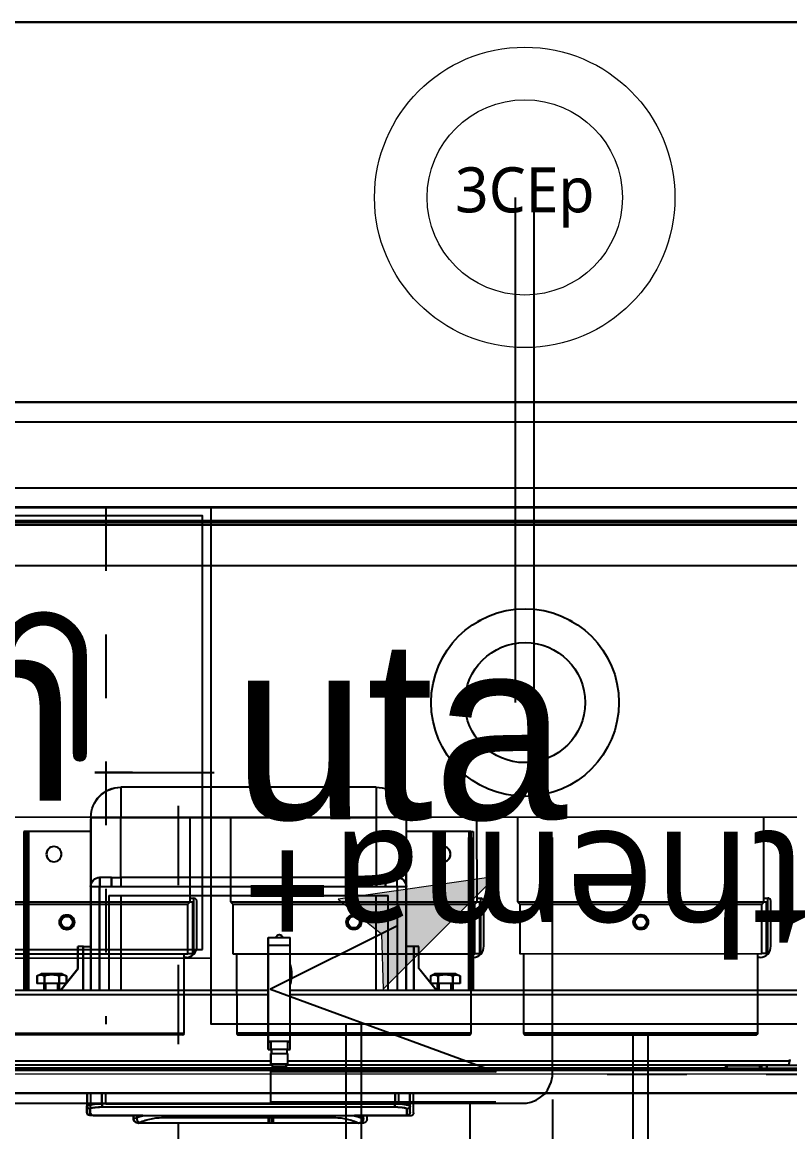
# Model space of a CAD drawing. Header units: centimetres. Extents: x 2648 to 12729, y 1890 to 6224.
# Drawn here: x 8927.5 to 8978.6, y 4560.5 to 4634.4 of the extents above; entities that cross this region are included whole.
import ezdxf

# ---------------------------------------------------------------- set-up
doc = ezdxf.new("R2010")
doc.units = ezdxf.units.CM
for name, pattern in [('prlm_vmc', [0.282222, 0.141111, -0.141111]), ('Style de ligne -1', [0.41664, 0.20828, -0.20836]), ('VW-01', [0.41656, 0.20828, -0.20828])]:
    doc.linetypes.add(name, pattern=pattern)
for name, color, linetype in [('B aménagement intérieur', 252, 'Continuous'), ('B Faux plafonds', 9, 'Continuous'), ('B Général', 252, 'Continuous'), ('C ANNOTATIONS-prestations', 252, 'Continuous'), ('D SURFACES-shab', 252, 'Continuous'), ('F REMPLISSAGE-vert clair', 252, 'Continuous'), ('F REMPLISSAGE-vert foncé', 252, 'Continuous'), ('MTI900_Alu', 252, 'Continuous'), ('prlm-GT', 242, 'Continuous')]:
    doc.layers.add(name, color=color, linetype=linetype)
doc.layers.add('prlm-CHAUFF', color=4, linetype='Continuous', lineweight=25)
doc.layers.add('prlm-ELEC-CFO', color=10, linetype='Continuous', lineweight=25)
doc.styles.add('prlm-chauff', font='trebucbi.ttf', dxfattribs={"height": 18})
doc.styles.add('prlm-elec-cfo', font='comic.ttf', dxfattribs={"height": 12})
doc.styles.get("Standard").update_dxf_attribs({"font": 'isocp.shx', "height": 15})
doc.styles.add('Trebuchet MS (bold italic)', font='trebucbi.ttf')

# ---------------------------------------------------------------- blocks, each defined once
blk = doc.blocks.new('B 80.Gaine 150_70')
at = {"layer": 'B Général', "linetype": 'Continuous'}
for p, q in [((-35.8, 37.785), (-35.8, 37.336)), ((-32.287, 37.785), (-35.8, 37.785)), ((-14.4, 37.8), (-35.55, 37.8)), ((-32.9, 37.985), (-32.9, 37.785)), ((-32.65, 38), (-32.65, 37.8)), ((-32.6, 38.285), (-32.6, 38.285)), ((-23.943, 38.285), (-32.6, 38.285)), ((-32.35, 38.3), (-32.35, 38.3)), ((-23.693, 38.3), (-32.35, 38.3)), ((-31.01, 37.782), (-19.49, 37.782)), ((-30.99, 37.919), (-23.943, 37.919)), ((-30.99, 37.782), (-30.99, 37.919)), ((-23.943, 37.919), (-23.943, 38.285)), ((-23.943, 37.782), (-23.943, 37.919)), ((-23.834, 38.285), (-23.834, 37.919)), ((-17.9, 38.285), (-23.834, 38.285)), ((-23.834, 37.919), (-19.51, 37.919)), ((-23.834, 37.919), (-23.834, 37.782)), ((-23.693, 37.934), (-23.693, 38.3)), ((-23.693, 37.797), (-23.693, 37.934)), ((-23.584, 38.3), (-23.584, 37.934)), ((-17.65, 38.3), (-23.584, 38.3)), ((-23.584, 37.934), (-23.584, 37.797)), ((-19.51, 37.782), (-19.51, 37.919)), ((-14.7, 37.785), (-18.19, 37.785)), ((-17.9, 38.285), (-17.9, 38.285)), ((-17.65, 38.3), (-17.65, 38.3)), ((-17.6, 37.985), (-17.6, 37.785)), ((-17.35, 38), (-17.35, 37.8)), ((-14.7, 37.785), (-14.7, 37.336)), ((-36, 37.585), (-36, 37.138)), ((-36, 36.305), (-36, 37.138)), ((-35.75, 37.6), (-35.75, 37.153)), ((-35.75, 36.32), (-35.75, 37.153)), ((-35, 37.213), (-15.5, 37.213)), ((-35, 37.015), (-35, 37.213)), ((-35, 37.015), (-35, 36.305)), ((-15.5, 37.015), (-35, 37.015)), ((-34.75, 37.03), (-34.75, 36.32)), ((-15.25, 37.03), (-34.75, 37.03)), ((-15.5, 37.213), (-15.5, 37.015)), ((-15.5, 36.305), (-15.5, 37.015)), ((-15.25, 36.32), (-15.25, 37.03)), ((-14.5, 37.585), (-14.5, 37.138)), ((-14.5, 37.138), (-14.5, 36.305)), ((-14.25, 37.6), (-14.25, 37.153)), ((-14.25, 37.153), (-14.25, 36.32)), ((18.5, 36.305), (-69, 36.305))]:
    blk.add_line(p, q, dxfattribs=at)
at = {"layer": 'B Général', "linetype": 'Continuous', "flags": 128}
for points in [[(-35.8, 37.785, 0.198912), (-35.941, 37.726, 0.198912), (-36, 37.585)], [(-35.55, 37.8, 0.198912), (-35.691, 37.741, 0.198912), (-35.75, 37.6)], [(-32.6, 38.285, 0.198912), (-32.812, 38.197, 0.198912), (-32.9, 37.985)], [(-32.9, 37.985, 0.015662), (-32.555, 37.873, 0.015662), (-32.204, 37.783)], [(-32.35, 38.3, 0.198912), (-32.562, 38.212, 0.198912), (-32.65, 38)], [(-32.6, 38.285, 0.052495), (-31.814, 38.017, 0.052495), (-30.99, 37.919)], [(-32.305, 37.785), (-32.301, 37.785, 0.000336), (-31.019, 37.782), (-31.01, 37.782)], [(-19.51, 37.919, 0.052763), (-18.686, 38.017, 0.052763), (-17.9, 38.285)], [(-18.296, 37.783, 0.015616), (-17.945, 37.873, 0.015616), (-17.6, 37.985)], [(-17.6, 37.985, 0.198912), (-17.688, 38.197, 0.198912), (-17.9, 38.285)], [(-17.35, 38, 0.198912), (-17.438, 38.212, 0.198912), (-17.65, 38.3)], [(-14.5, 37.585, 0.198912), (-14.559, 37.726, 0.198912), (-14.7, 37.785)], [(-14.25, 37.6, 0.198912), (-14.309, 37.741, 0.198912), (-14.45, 37.8)], [(-36, 37.138, 0.057305), (-35.507, 37.019, 0.057305), (-35, 37.015)], [(-15.5, 37.015, 0.052931), (-14.993, 37.023, 0.052931), (-14.5, 37.138)]]:
    blk.add_lwpolyline(points, format="xyb", dxfattribs=at)
blk.add_lwpolyline([(-19.49, 37.782), (-18.183, 37.785), (-18.182, 37.785)], dxfattribs=at)
for points in [[(-70, 36.305), (19.5, 36.305), (19.5, -2.715), (-70, -2.715)], [(-70, -2.7), (-70, 36.3), (19.5, 36.3), (19.5, -2.7)]]:
    blk.add_lwpolyline(points, close=True, dxfattribs=at)
at = {"layer": 'B Général', "linetype": 'Continuous'}
for points, knots in [([(-35.8, 37.336), (-35.802, 37.336), (-35.829, 37.335), (-35.876, 37.322), (-35.911, 37.303), (-35.936, 37.284), (-35.958, 37.26), (-35.976, 37.234), (-35.989, 37.206), (-36, 37.167), (-36, 37.141), (-36, 37.14), (-36, 37.138)], [0, 0, 0, 1, 2, 3, 4, 5, 6, 7, 8, 9, 9, 10, 10, 10]), ([(-35.8, 37.336), (-35.783, 37.302), (-35.674, 37.269), (-35.305, 37.21), (-35.003, 37.213), (-35.002, 37.213), (-35, 37.213)], [0, 0, 0, 1, 2, 3, 3, 4, 4, 4]), ([(-15.5, 37.213), (-15.212, 37.211), (-14.837, 37.263), (-14.728, 37.302), (-14.701, 37.325), (-14.7, 37.335), (-14.7, 37.336), (-14.7, 37.336)], [0, 0, 0, 1, 2, 3, 4, 4, 5, 5, 5]), ([(-14.5, 37.138), (-14.5, 37.14), (-14.5, 37.167), (-14.514, 37.213), (-14.533, 37.247), (-14.553, 37.273), (-14.576, 37.294), (-14.603, 37.312), (-14.631, 37.324), (-14.671, 37.335), (-14.697, 37.336), (-14.698, 37.336), (-14.7, 37.336)], [0, 0, 0, 1, 2, 3, 4, 5, 6, 7, 8, 9, 9, 10, 10, 10])]:
    blk.add_open_spline(points, degree=2, knots=knots, dxfattribs=at)
at = {"layer": 'C ANNOTATIONS-prestations'}
for p, q in [((-69, 34.755), (18.5, 34.755)), ((18.5, 34.655), (-69, 34.655)), ((-61.294, 34.135), (-23.75, 34.135)), ((-23.65, 34.435), (-61.234, 34.435)), ((-23.583, 34.635), (-57, 34.635)), ((-22.65, 34.36), (-23.75, 34.36)), ((-23.75, 34.36), (-23.75, 33.66)), ((-22.75, 34.51), (-23.65, 34.51)), ((-23.65, 34.51), (-23.65, 34.36)), ((6.5, 34.635), (-22.817, 34.635)), ((-22.75, 34.36), (-22.75, 34.51)), ((10.724, 34.435), (-22.75, 34.435)), ((-22.65, 33.66), (-22.65, 34.36)), ((-22.65, 34.135), (10.784, 34.135)), ((6.5, 34.455), (6.5, 34.655)), ((6.6, 34.455), (6.5, 34.455)), ((6.6, 34.655), (6.6, 34.455)), ((6.6, 34.455), (8.783, 34.455)), ((8.783, 34.455), (8.783, 34.655)), ((8.918, 34.455), (8.783, 34.455)), ((8.918, 34.655), (8.918, 34.455)), ((9.25, 34.455), (8.918, 34.455)), ((9.25, 34.455), (9.25, 34.655)), ((13.35, 34.455), (9.25, 34.455)), ((10.72, 34.455), (10.8, 34.055)), ((-23.925, 33.385), (-23.925, 32.885)), ((-23.925, 33.385), (-23.7, 33.385)), ((-23.75, 33.66), (-22.65, 33.66)), ((-23.75, 33.36), (-22.65, 33.36)), ((-23.75, 33.36), (-23.75, 32.86)), ((-23.7, 33.66), (-23.7, 33.36)), ((-22.7, 33.36), (-22.7, 33.66)), ((-22.7, 33.385), (-22.475, 33.385)), ((-22.65, 32.86), (-22.65, 33.36)), ((-22.475, 33.385), (-22.475, 32.885)), ((-23.925, 32.885), (-23.75, 32.885)), ((-23.925, 32.885), (-23.925, 32.86)), ((-22.475, 32.86), (-23.925, 32.86)), ((-23.925, 32.86), (-23.925, 26.46)), ((-22.65, 32.885), (-22.475, 32.885)), ((-22.475, 32.885), (-22.475, 32.86)), ((-22.475, 32.86), (-22.475, 26.46)), ((-65.524, 29.735), (-23.925, 29.735)), ((-22.475, 29.735), (15.024, 29.735)), ((-65.537, 29.435), (-23.925, 29.435)), ((-40.2, 18.885), (-40.2, 29.435)), ((-40.05, 18.885), (-40.05, 29.435)), ((-39.9, 18.885), (-39.9, 29.435)), ((-39.086, 28.985), (-39.331, 28.985)), ((-39.331, 28.489), (-39.331, 28.985)), ((-37.5, 29.005), (-39.2, 29.005)), ((-39.2, 29.005), (-39.2, 28.985)), ((-38.841, 28.985), (-39.086, 28.985)), ((-38.85, 29.435), (-38.85, 29.005)), ((-38.35, 28.985), (-38.841, 28.985)), ((-38.841, 28.489), (-38.841, 28.985)), ((-38.758, 29.435), (-38.758, 29.005)), ((-37.859, 28.985), (-38.35, 28.985)), ((-37.942, 29.435), (-37.942, 29.005)), ((-37.614, 28.985), (-37.859, 28.985)), ((-37.859, 28.489), (-37.859, 28.985)), ((-37.85, 29.005), (-37.85, 29.435)), ((-37.754, 29.435), (-36.592, 27.99)), ((-37.392, 28.985), (-37.614, 28.985)), ((-37.5, 28.985), (-37.5, 29.005)), ((-37.369, 28.489), (-37.369, 28.956)), ((-36.25, 29.435), (-36.25, 26.535)), ((-35.75, 22.535), (-35.75, 29.435)), ((-35.15, 29.435), (-35.15, 22.535)), ((-34.55, 23.135), (-34.55, 29.435)), ((-33.75, 23.135), (-33.75, 29.435)), ((-22.475, 29.435), (15.037, 29.435)), ((-16.75, 29.435), (-16.75, 23.135)), ((-15.95, 29.435), (-15.95, 23.135)), ((-15.35, 22.535), (-15.35, 29.435)), ((-14.75, 29.435), (-14.75, 22.535)), ((-14.25, 26.535), (-14.25, 29.435)), ((-12.746, 29.435), (-13.908, 27.99)), ((-13.131, 28.489), (-13.131, 28.956)), ((-12.886, 28.985), (-13.108, 28.985)), ((-11.3, 29.005), (-13, 29.005)), ((-13, 29.005), (-13, 28.985)), ((-12.641, 28.985), (-12.886, 28.985)), ((-12.65, 29.435), (-12.65, 29.005)), ((-12.15, 28.985), (-12.641, 28.985)), ((-12.641, 28.489), (-12.641, 28.985)), ((-12.558, 29.435), (-12.558, 29.005)), ((-11.659, 28.985), (-12.15, 28.985)), ((-11.742, 29.435), (-11.742, 29.005)), ((-11.414, 28.985), (-11.659, 28.985)), ((-11.659, 28.489), (-11.659, 28.985)), ((-11.65, 29.005), (-11.65, 29.435)), ((-11.169, 28.985), (-11.414, 28.985)), ((-11.3, 28.985), (-11.3, 29.005)), ((-11.169, 28.489), (-11.169, 28.985)), ((-10.6, 18.885), (-10.6, 29.435)), ((-10.45, 18.885), (-10.45, 29.435)), ((-10.3, 18.885), (-10.3, 29.435)), ((-39.331, 28.489), (-39.05, 28.345)), ((-37.65, 28.345), (-39.05, 28.345)), ((-37.65, 28.345), (-37.369, 28.489)), ((-13.131, 28.489), (-12.85, 28.345)), ((-11.45, 28.345), (-12.85, 28.345)), ((-11.45, 28.345), (-11.169, 28.489)), ((-36.592, 27.99), (-36.592, 26.535)), ((-13.908, 27.99), (-13.908, 26.535)), ((-36.25, 26.535), (-36.592, 26.535)), ((-36.25, 26.535), (-35.75, 26.535)), ((-22.475, 26.46), (-23.925, 26.46)), ((-23.925, 26.46), (-23.925, 26.435)), ((-23.925, 26.435), (-23.925, 25.935)), ((-23.925, 26.435), (-22.475, 26.435)), ((-23.925, 25.935), (-22.475, 25.935)), ((-22.475, 26.46), (-22.475, 26.435)), ((-22.475, 26.435), (-22.475, 25.935)), ((-14.25, 26.535), (-14.75, 26.535)), ((-13.908, 26.535), (-14.25, 26.535)), ((-34.55, 23.135), (-15.95, 23.135)), ((-35.75, 17.935), (-35.75, 22.535)), ((-35.75, 22.535), (-35.15, 22.535)), ((-35.15, 22.535), (-34.374, 22.535)), ((-35.15, 21.935), (-35.15, 22.535)), ((-34.374, 21.935), (-34.374, 22.535)), ((-33.75, 22.527), (-16.75, 22.527)), ((-33.75, 21.935), (-33.75, 22.527)), ((-16.75, 21.935), (-16.75, 22.527)), ((-16.126, 22.535), (-15.35, 22.535)), ((-16.126, 22.535), (-16.126, 21.935)), ((-15.35, 22.535), (-15.35, 21.935)), ((-15.35, 22.535), (-14.75, 22.535)), ((-14.75, 22.535), (-14.75, 17.935)), ((-34.374, 21.935), (-35.15, 21.935)), ((-34.374, 21.935), (-33.75, 21.935)), ((-16.75, 21.935), (-33.75, 21.935)), ((-33.75, 21.935), (-33.75, 17.935)), ((-16.75, 17.935), (-16.75, 21.935)), ((-16.75, 21.935), (-16.126, 21.935)), ((-15.35, 21.935), (-16.126, 21.935)), ((-40.05, 18.885), (-40.2, 18.885)), ((-39.9, 18.885), (-40.05, 18.885)), ((-35.75, 18.885), (-39.9, 18.885)), ((-10.6, 18.885), (-14.75, 18.885)), ((-10.45, 18.885), (-10.6, 18.885)), ((-10.45, 18.885), (-10.3, 18.885)), ((-35.75, 17.935), (-33.75, 17.935)), ((-33.75, 17.935), (-16.75, 17.935)), ((-33.75, 15.935), (-33.75, 17.935)), ((-14.75, 17.935), (-16.75, 17.935)), ((-16.75, 15.935), (-16.75, 17.935)), ((-16.75, 15.935), (-33.75, 15.935)), ((15.8, -1.665), (-66.3, -1.665)), ((15.75, -1.515), (-66.25, -1.515)), ((14.35, -1.815), (-64.85, -1.815)), ((17, -2.715), (-67.5, -2.715)), ((75, -35), (-75, -35))]:
    blk.add_line(p, q, dxfattribs=at)
at = {"layer": 'C ANNOTATIONS-prestations', "flags": 128}
for points in [[(-23.538, 34.655, 0.16547), (-23.619, 34.601, 0.16547), (-23.65, 34.51)], [(-22.75, 34.51, 0.16547), (-22.781, 34.601, 0.16547), (-22.862, 34.655)], [(-22.475, 27.735, 0.057544), (-22.4, 28.385, 0.057544), (-22.475, 29.035)], [(-39.331, 28.489, 0.132797), (-39.086, 28.422, 0.132797), (-38.841, 28.489)], [(-37.859, 28.489, 0.132797), (-37.614, 28.422, 0.132797), (-37.369, 28.489)], [(-13.131, 28.489, 0.132797), (-12.886, 28.422, 0.132797), (-12.641, 28.489)], [(-11.659, 28.489, 0.132797), (-11.414, 28.422, 0.132797), (-11.169, 28.489)], [(-23.4, 25.935, 0.414214), (-23.2, 25.735, 0.414214), (-23, 25.935)], [(-35.75, 22.535, 0.198912), (-35.574, 22.111, 0.198912), (-35.15, 21.935)], [(-15.35, 21.935, 0.198912), (-14.926, 22.111, 0.198912), (-14.75, 22.535)], [(-35.75, 17.935, 0.198912), (-35.164, 16.521, 0.198912), (-33.75, 15.935)], [(-16.75, 15.935, 0.198912), (-15.336, 16.521, 0.198912), (-14.75, 17.935)]]:
    blk.add_lwpolyline(points, format="xyb", dxfattribs=at)
blk.add_lwpolyline([(-34.374, 22.535), (-33.756, 22.527), (-33.75, 22.527)], dxfattribs=at)
at = {"layer": 'C ANNOTATIONS-prestations'}
for centre in [(-38.2, 20.385), (-12.3, 20.385)]:
    blk.add_circle(centre, 0.5, dxfattribs=at)
for points in [[(-37.859, 28.489), (-38.352, 28.36), (-38.835, 28.487), (-38.838, 28.488), (-38.841, 28.489)], [(-11.659, 28.489), (-12.152, 28.36), (-12.635, 28.487), (-12.638, 28.488), (-12.641, 28.489)], [(-16.75, 22.527), (-16.438, 22.531), (-16.132, 22.535), (-16.129, 22.535), (-16.126, 22.535)]]:
    blk.add_open_spline(points, degree=2, knots=[0, 0, 0, 1, 1, 2, 2, 2], dxfattribs=at)
blk = doc.blocks.new('xi.UTA')
at = {"layer": 'prlm-ELEC-CFO', "lineweight": 5}
blk.add_hatch(color=0, dxfattribs=at).paths.add_polyline_path([(-3, 6), (-0.103, 3.699), (0, 0), (7.5, 7.5)])
at = {"layer": 'prlm-ELEC-CFO', "color": 0, "lineweight": 5, "flags": 128}
blk.add_lwpolyline([(-3, 6), (-0.103, 3.699), (0, 0), (7.5, 7.5)], close=True, dxfattribs=at)
at = {"layer": 'prlm-ELEC-CFO', "color": 0}
blk.add_lwpolyline([(0.955, 4.227), (-7.5, 0), (7.5, -5.5), (-7.5, -5.5), (-7.5, -7.5), (7.5, -7.5)], dxfattribs=at)
blk = doc.blocks.new('xi.uta-yzen-d')
at = {"layer": 'prlm-CHAUFF', "ltscale": 50}
for p, q in [((-36.4, 35.02), (-20.8, 35.02)), ((-36.4, 35.02), (-36.4, 29.72)), ((-20.9, 35.12), (-36.3, 35.12)), ((-20.8, 29.72), (-20.8, 35.02)), ((-17.3, 35.02), (-1.7, 35.02)), ((-17.3, 35.02), (-17.3, 29.72)), ((-1.8, 35.12), (-17.2, 35.12)), ((-1.7, 29.72), (-1.7, 35.02)), ((1.8, 35.02), (17.4, 35.02)), ((1.8, 35.02), (1.8, 29.72)), ((1.9, 35.12), (17.3, 35.12)), ((17.4, 29.72), (17.4, 35.02)), ((20.9, 35.02), (36.5, 35.02)), ((20.9, 35.02), (20.9, 29.72)), ((21, 35.12), (36.4, 35.12)), ((36.5, 29.72), (36.5, 35.02)), ((-37.056, 29.72), (-36.65, 29.72)), ((-37.056, 29.72), (-37.056, 26.02)), ((-37, 29.72), (-37, 26.27)), ((-36.98, 29.72), (-36.98, 26.27)), ((-20.55, 29.72), (-36.65, 29.72)), ((-36.65, 29.72), (-36.65, 26.42)), ((-36.55, 29.97), (-36.4, 29.97)), ((-20.55, 26.42), (-20.55, 29.72)), ((-17.956, 29.72), (-17.55, 29.72)), ((-17.956, 29.72), (-17.956, 26.02)), ((-17.9, 29.72), (-17.9, 26.27)), ((-17.88, 29.72), (-17.88, 26.27)), ((-1.45, 29.72), (-17.55, 29.72)), ((-17.55, 29.72), (-17.55, 26.42)), ((-17.45, 29.97), (-17.3, 29.97)), ((-1.45, 26.42), (-1.45, 29.72)), ((1.144, 29.72), (1.55, 29.72)), ((1.144, 29.72), (1.144, 26.02)), ((1.2, 29.72), (1.2, 26.27)), ((1.22, 29.72), (1.22, 26.27)), ((17.65, 29.72), (1.55, 29.72)), ((1.55, 29.72), (1.55, 26.42)), ((1.65, 29.97), (1.8, 29.97)), ((17.65, 26.42), (17.65, 29.72)), ((20.244, 29.72), (20.65, 29.72)), ((20.244, 29.72), (20.244, 26.02)), ((20.3, 29.72), (20.3, 26.27)), ((20.32, 29.72), (20.32, 26.27)), ((36.75, 29.72), (20.65, 29.72)), ((20.65, 29.72), (20.65, 26.42)), ((20.75, 29.97), (20.9, 29.97)), ((36.75, 26.42), (36.75, 29.72)), ((-37.25, 29.216), (-37.25, 26.22)), ((-18.15, 29.216), (-18.15, 26.22)), ((0.95, 29.216), (0.95, 26.22)), ((20.05, 29.216), (20.05, 26.22)), ((-37, 28.42), (-36.98, 28.42)), ((-36.98, 28.07), (-37, 28.07)), ((-17.9, 28.42), (-17.88, 28.42)), ((-17.88, 28.07), (-17.9, 28.07)), ((1.2, 28.42), (1.22, 28.42)), ((1.22, 28.07), (1.2, 28.07)), ((20.3, 28.42), (20.32, 28.42)), ((20.32, 28.07), (20.3, 28.07)), ((-37, 27.693), (-36.98, 27.693)), ((-36.98, 27.343), (-37, 27.343)), ((-17.9, 27.693), (-17.88, 27.693)), ((-17.88, 27.343), (-17.9, 27.343)), ((1.2, 27.693), (1.22, 27.693)), ((1.22, 27.343), (1.2, 27.343)), ((20.3, 27.693), (20.32, 27.693)), ((20.32, 27.343), (20.3, 27.343)), ((-37, 27.293), (-36.98, 27.293)), ((-36.98, 27.193), (-37, 27.193)), ((-17.9, 27.293), (-17.88, 27.293)), ((-17.88, 27.193), (-17.9, 27.193)), ((1.2, 27.293), (1.22, 27.293)), ((1.22, 27.193), (1.2, 27.193)), ((20.3, 27.293), (20.32, 27.293)), ((20.32, 27.193), (20.3, 27.193)), ((-36.8, 26.02), (-37.05, 26.02)), ((-36.98, 26.27), (-37, 26.27)), ((-36.8, 26.27), (-36.98, 26.27)), ((-36.65, 26.42), (-36.8, 26.27)), ((-20.4, 26.27), (-36.8, 26.27)), ((-36.8, 26.27), (-36.8, 20.62)), ((-20.55, 26.42), (-36.65, 26.42)), ((-20.4, 26.27), (-20.55, 26.42)), ((-20.4, 20.62), (-20.4, 26.27)), ((-17.7, 26.02), (-17.95, 26.02)), ((-17.88, 26.27), (-17.9, 26.27)), ((-17.7, 26.27), (-17.88, 26.27)), ((-17.55, 26.42), (-17.7, 26.27)), ((-1.3, 26.27), (-17.7, 26.27)), ((-17.7, 26.27), (-17.7, 20.62)), ((-1.45, 26.42), (-17.55, 26.42)), ((-1.3, 26.27), (-1.45, 26.42)), ((-1.3, 20.62), (-1.3, 26.27)), ((1.4, 26.02), (1.15, 26.02)), ((1.22, 26.27), (1.2, 26.27)), ((1.4, 26.27), (1.22, 26.27)), ((1.55, 26.42), (1.4, 26.27)), ((17.8, 26.27), (1.4, 26.27)), ((1.4, 26.27), (1.4, 20.62)), ((17.65, 26.42), (1.55, 26.42)), ((17.8, 26.27), (17.65, 26.42)), ((17.8, 20.62), (17.8, 26.27)), ((20.5, 26.02), (20.25, 26.02)), ((20.32, 26.27), (20.3, 26.27)), ((20.5, 26.27), (20.32, 26.27)), ((20.65, 26.42), (20.5, 26.27)), ((36.9, 26.27), (20.5, 26.27)), ((20.5, 26.27), (20.5, 20.62)), ((36.75, 26.42), (20.65, 26.42)), ((36.9, 26.27), (36.75, 26.42)), ((36.9, 20.62), (36.9, 26.27))]:
    blk.add_line(p, q, dxfattribs=at)
for points in [[(0, 30), (0, 0), (39, 0), (39, 30)], [(0.571, 29.429), (0.571, 0.571), (38.429, 0.571), (38.429, 29.429)], [(-40.5, 20.62), (-40.5, 3.9), (40.5, 3.9), (40.5, 20.62)]]:
    blk.add_lwpolyline(points, close=True, dxfattribs=at)
for centre, radius in [((-28.6, 27.62), 0.5), ((-28.6, 27.62), 0.48), ((-9.5, 27.62), 0.5), ((-9.5, 27.62), 0.48), ((9.6, 27.62), 0.5), ((9.6, 27.62), 0.48), ((28.7, 27.62), 0.5), ((28.7, 27.62), 0.48), ((-28.6, 27.62), 0.38), ((-9.5, 27.62), 0.38), ((9.6, 27.62), 0.38), ((28.7, 27.62), 0.38)]:
    blk.add_circle(centre, radius, dxfattribs=at)
for centre, radius, start, end in [((-36.3, 35.02), 0.1, 90, 180), ((-20.9, 35.02), 0.1, 0, 90), ((-17.2, 35.02), 0.1, 90, 180), ((-1.8, 35.02), 0.1, 0, 90), ((1.9, 35.02), 0.1, 90, 180), ((17.3, 35.02), 0.1, 0, 90), ((21, 35.02), 0.1, 90, 180), ((36.4, 35.02), 0.1, 0, 90), ((-36.475, 29.24), 0.776, 138.52479, 181.76751), ((-36.55, 29.27), 0.7, 90, 136.27309), ((-17.375, 29.24), 0.776, 138.52479, 181.76751), ((-17.45, 29.27), 0.7, 90, 136.27309), ((1.725, 29.24), 0.776, 138.52479, 181.76751), ((1.65, 29.27), 0.7, 90, 136.27309), ((20.825, 29.24), 0.776, 138.52479, 181.76751), ((20.75, 29.27), 0.7, 90, 136.27309), ((-37.05, 26.22), 0.2, 180, 268.32391), ((-37.05, 26.22), 0.2, 268.32391, 270), ((-17.95, 26.22), 0.2, 180, 268.32391), ((-17.95, 26.22), 0.2, 268.32391, 270), ((1.15, 26.22), 0.2, 180, 268.32391), ((1.15, 26.22), 0.2, 268.32391, 270), ((20.25, 26.22), 0.2, 180, 268.32391), ((20.25, 26.22), 0.2, 268.32391, 270)]:
    blk.add_arc(centre, radius, start, end, dxfattribs=at)
for centre, major_axis, ratio, start_param, end_param in [((-36.55, 28.959), (-0.45, 0), 0.974723, 5.983927, 6.283185), ((-17.45, 28.959), (-0.45, 0), 0.974723, 5.983927, 6.283185), ((1.65, 28.959), (-0.45, 0), 0.974723, 5.983927, 6.283185), ((20.75, 28.959), (-0.45, 0), 0.974723, 5.983927, 6.283185), ((-36.55, 28.603), (-0.45, 0), 0.974723, 5.983927, 6.283185), ((-35.75, 28.603), (-1.25, 0), 0.146694, 0, 0.179125), ((-17.45, 28.603), (-0.45, 0), 0.974723, 5.983927, 6.283185), ((-16.65, 28.603), (-1.25, 0), 0.146694, 0, 0.179125), ((1.65, 28.603), (-0.45, 0), 0.974723, 5.983927, 6.283185), ((2.45, 28.603), (-1.25, 0), 0.146694, 0, 0.179125), ((20.75, 28.603), (-0.45, 0), 0.974723, 5.983927, 6.283185), ((21.55, 28.603), (-1.25, 0), 0.146694, 0, 0.179125)]:
    blk.add_ellipse(centre, major_axis=major_axis, ratio=ratio, start_param=start_param, end_param=end_param, dxfattribs=at)
for points in [[(-36.982, 29.391), (-36.986, 29.379), (-36.989, 29.366), (-36.997, 29.324), (-37, 29.294), (-37, 29.265)], [(-17.882, 29.391), (-17.886, 29.379), (-17.889, 29.366), (-17.897, 29.324), (-17.9, 29.294), (-17.9, 29.265)], [(1.218, 29.391), (1.214, 29.379), (1.211, 29.366), (1.203, 29.324), (1.2, 29.294), (1.2, 29.265)], [(20.318, 29.391), (20.314, 29.379), (20.311, 29.366), (20.303, 29.324), (20.3, 29.294), (20.3, 29.265)]]:
    blk.add_open_spline(points, degree=3, knots=[0.8185803, 0.8185803, 0.8185803, 0.8185803, 0.875, 0.875, 1, 1, 1, 1], dxfattribs=at)
at = {"layer": 'prlm-CHAUFF', "ltscale": 50, "insert": (7.303, 16.894), "char_height": 10, "width": 139.79252, "attachment_point": 1}
blk.add_mtext('UTA', dxfattribs=at)
blk = doc.blocks.new('B 70.MTI900_Alu_390')
at = {"layer": 'MTI900_Alu', "color": 1, "linetype": 'Continuous'}
for p, q in [((-4.225, 0), (4.225, 0)), ((-4.105, -0.105), (4.105, -0.105)), ((-4.1, -0.12), (4.1, -0.12)), ((-3.96, -0.09), (3.96, -0.09)), ((-0.85, -1.865), (0.85, -1.865)), ((-0.85, -1.865), (-0.85, -2.065)), ((0.85, -1.865), (0.85, -2.065)), ((-1.05, -2.525), (-1.05, -2.065)), ((-1.05, -2.065), (-0.85, -2.065)), ((0.85, -2.065), (-0.85, -2.065)), ((-0.85, -2.065), (-0.85, -2.465)), ((0.85, -2.465), (0.85, -2.065)), ((1.05, -2.065), (0.85, -2.065)), ((1.05, -2.065), (1.05, -2.525)), ((-1.495, -2.16), (-1.495, -3.215)), ((-1.48, -2.16), (-1.495, -2.16)), ((-1.48, -2.16), (-1.48, -3.215)), ((-1.48, -2.16), (-1.465, -2.16)), ((-1.465, -2.16), (-1.05, -2.16)), ((-1.465, -2.16), (-1.465, -3.215)), ((1.05, -2.16), (1.465, -2.16)), ((1.465, -2.16), (1.48, -2.16)), ((1.465, -2.16), (1.465, -3.215)), ((1.48, -2.16), (1.48, -3.215)), ((1.48, -2.16), (1.495, -2.16)), ((1.495, -2.16), (1.495, -3.215)), ((-0.99, -2.465), (-0.9124, -2.465)), ((-0.99, -2.525), (-0.99, -2.465)), ((-0.85, -2.465), (-0.9124, -2.465)), ((-0.9124, -2.525), (-0.9124, -2.465)), ((-0.85, -2.465), (0.85, -2.465)), ((-0.85, -2.465), (-0.85, -2.5242)), ((0.9124, -2.465), (0.85, -2.465)), ((0.85, -2.465), (0.85, -2.5242)), ((0.9124, -2.465), (0.99, -2.465)), ((0.9124, -2.465), (0.9124, -2.525)), ((0.99, -2.465), (0.99, -2.525)), ((-1.05, -3.215), (-1.05, -2.525)), ((-0.99, -2.525), (-1.05, -2.525)), ((-0.99, -2.525), (-0.99, -3.215)), ((-0.9124, -2.525), (-0.99, -2.525)), ((0.93, -2.585), (-0.93, -2.585)), ((-0.93, -3.215), (-0.93, -2.585)), ((0.85, -2.5242), (-0.85, -2.5242)), ((-0.85, -3.215), (-0.85, -2.585)), ((0.85, -2.585), (0.85, -3.215)), ((0.99, -2.525), (0.9124, -2.525)), ((0.93, -2.585), (0.93, -3.215)), ((0.99, -3.215), (0.99, -2.525)), ((1.05, -2.525), (0.99, -2.525)), ((1.05, -2.525), (1.05, -3.215)), ((-0.2775, -2.915), (-0.2775, -2.865)), ((-0.1325, -2.865), (-0.2775, -2.865)), ((-0.1325, -2.915), (-0.1325, -2.865)), ((-1.1342, -2.925), (-1.1, -2.925)), ((-1.1342, -3.0705), (-1.1342, -2.925)), ((-1.1, -2.925), (-1.1, -3.215)), ((-1.1, -2.925), (-1.05, -2.925)), ((-0.1325, -2.915), (-0.2775, -2.915)), ((-0.2775, -2.9175), (-0.2775, -2.915)), ((-0.2775, -2.9175), (-0.1325, -2.9175)), ((-0.2775, -3.5575), (-0.2775, -2.9175)), ((-0.1325, -2.9175), (-0.1325, -2.915)), ((-0.1325, -3.5575), (-0.1325, -2.9175)), ((1.1, -2.925), (1.05, -2.925)), ((1.1, -3.215), (1.1, -2.925)), ((1.1, -2.925), (1.1342, -2.925)), ((1.1342, -3.0705), (1.1342, -2.925)), ((-1.2504, -3.215), (-1.1342, -3.0705)), ((1.2504, -3.215), (1.1342, -3.0705)), ((-1.38, -3.106), (-1.4081, -3.1204)), ((-1.4081, -3.1204), (-1.4081, -3.17)), ((-1.4081, -3.17), (-1.3836, -3.17)), ((-1.395, -3.17), (-1.395, -3.172)), ((-1.395, -3.172), (-1.225, -3.172)), ((-1.3836, -3.17), (-1.3591, -3.17)), ((-1.38, -3.106), (-1.24, -3.106)), ((-1.36, -3.172), (-1.36, -3.215)), ((-1.3591, -3.1204), (-1.3591, -3.17)), ((-1.3591, -3.17), (-1.31, -3.17)), ((-1.3508, -3.215), (-1.3508, -3.172)), ((-1.31, -3.17), (-1.2609, -3.17)), ((-1.2692, -3.215), (-1.2692, -3.172)), ((-1.2609, -3.1204), (-1.2609, -3.17)), ((-1.2609, -3.17), (-1.2364, -3.17)), ((-1.26, -3.215), (-1.26, -3.172)), ((-1.2119, -3.1204), (-1.24, -3.106)), ((-1.2364, -3.17), (-1.2142, -3.17)), ((-1.225, -3.172), (-1.225, -3.17)), ((-1.2119, -3.1204), (-1.2119, -3.1671)), ((1.24, -3.106), (1.2119, -3.1204)), ((1.2119, -3.1204), (1.2119, -3.1671)), ((1.2142, -3.17), (1.2364, -3.17)), ((1.225, -3.17), (1.225, -3.172)), ((1.225, -3.172), (1.395, -3.172)), ((1.2364, -3.17), (1.2609, -3.17)), ((1.24, -3.106), (1.38, -3.106)), ((1.26, -3.172), (1.26, -3.215)), ((1.2609, -3.1204), (1.2609, -3.17)), ((1.2609, -3.17), (1.31, -3.17)), ((1.2692, -3.215), (1.2692, -3.172)), ((1.31, -3.17), (1.3591, -3.17)), ((1.3508, -3.215), (1.3508, -3.172)), ((1.3591, -3.1204), (1.3591, -3.17)), ((1.3591, -3.17), (1.3836, -3.17)), ((1.36, -3.215), (1.36, -3.172)), ((1.4081, -3.1204), (1.38, -3.106)), ((1.3836, -3.17), (1.4081, -3.17)), ((1.395, -3.172), (1.395, -3.17)), ((1.4081, -3.1204), (1.4081, -3.17)), ((-0.2775, -3.215), (-4.0287, -3.215)), ((-0.2775, -3.245), (-4.0274, -3.245)), ((4.0287, -3.215), (-0.1325, -3.215)), ((4.0274, -3.245), (-0.1325, -3.245)), ((-0.2775, -3.5575), (-0.1325, -3.5575)), ((-0.2775, -3.56), (-0.2775, -3.5575)), ((-0.2775, -3.61), (-0.2775, -3.56)), ((-0.26, -3.56), (-0.2775, -3.56)), ((-0.255, -3.61), (-0.2775, -3.61)), ((-0.26, -3.5575), (-0.26, -3.6075)), ((-0.15, -3.6075), (-0.26, -3.6075)), ((-0.255, -3.6075), (-0.255, -3.6375)), ((-0.155, -3.6375), (-0.155, -3.6075)), ((-0.1325, -3.61), (-0.155, -3.61)), ((-0.15, -3.6075), (-0.15, -3.5575)), ((-0.1325, -3.56), (-0.15, -3.56)), ((-0.1325, -3.56), (-0.1325, -3.5575)), ((-0.1325, -3.61), (-0.1325, -3.56)), ((-3.597, -3.717), (-3.605, -3.677)), ((-0.26, -3.685), (-3.6034, -3.685)), ((-0.15, -3.6375), (-0.26, -3.6375)), ((-0.26, -3.6375), (-0.26, -3.7075)), ((-0.15, -3.7075), (-0.15, -3.6375)), ((3.6044, -3.685), (-0.15, -3.685)), ((-4.375, -3.737), (4.375, -3.737)), ((4.375, -3.747), (-4.375, -3.747)), ((-3.86, -3.717), (-3.45, -3.717)), ((-3.5974, -3.715), (-0.25, -3.715)), ((-3.45, -3.717), (-3.45, -3.737)), ((-3.45, -3.717), (-3.4168, -3.717)), ((-3.4168, -3.737), (-3.4168, -3.717)), ((-3.4168, -3.717), (-3.4033, -3.717)), ((-3.185, -3.717), (-3.4033, -3.717)), ((-3.4033, -3.717), (-3.4033, -3.737)), ((-3.185, -3.717), (-3.175, -3.717)), ((-3.185, -3.737), (-3.185, -3.717)), ((-3.175, -3.717), (-3.175, -3.737)), ((-3.175, -3.735), (-0.2433, -3.735)), ((-0.26, -3.7075), (-0.15, -3.7075)), ((-0.25, -3.7075), (-0.25, -3.7225)), ((-0.25, -3.7225), (-0.16, -3.7225)), ((-0.1667, -3.735), (3.175, -3.735)), ((-0.16, -3.7225), (-0.16, -3.7075)), ((-0.16, -3.715), (3.5984, -3.715)), ((-4.375, -3.902), (4.375, -3.902)), ((-1.075, -3.9853), (-1.075, -3.902)), ((-0.975, -3.902), (-0.975, -3.973)), ((0.975, -3.973), (0.975, -3.902)), ((1.075, -3.902), (1.075, -3.9853)), ((-1.075, -4.03), (-1.075, -3.9853)), ((-0.975, -3.973), (0.975, -3.973)), ((-0.975, -3.9928), (-0.975, -3.973)), ((0.975, -3.973), (0.975, -3.9928)), ((1.075, -4.03), (1.075, -3.9853)), ((-1.055, -4.05), (-1.055, -4.0051)), ((-1.055, -4.05), (-0.706, -4.05)), ((0.975, -3.9928), (-0.975, -3.9928)), ((-0.765, -4.07), (-0.765, -4.05)), ((0.576, -4.0497), (-0.576, -4.0497)), ((-0.574, -4.0497), (-0.574, -4.0634)), ((-0.1416, -4.0634), (-0.1416, -4.0497)), ((-0.1307, -4.0497), (-0.1307, -4.0634)), ((0.574, -4.0497), (0.574, -4.0634)), ((0.7037, -4.05), (1.055, -4.05)), ((0.765, -4.07), (0.765, -4.05)), ((1.055, -4.05), (1.055, -4.0051)), ((-0.735, -4.1), (-0.735, -4.1)), ((-0.735, -4.1), (-0.1416, -4.1)), ((-0.1416, -4.0634), (-0.574, -4.0634)), ((-0.1416, -4.1), (-0.1416, -4.0634)), ((0.574, -4.0634), (-0.1307, -4.0634)), ((-0.1307, -4.0634), (-0.1307, -4.1)), ((-0.1307, -4.1), (0.735, -4.1)), ((0.735, -4.1), (0.735, -4.1))]:
    blk.add_line(p, q, dxfattribs=at)
for centre in [(-1.295, -2.31), (1.295, -2.31)]:
    blk.add_circle(centre, 0.05, dxfattribs=at)
for centre, radius, start, end in [((-0.85, -2.065), 0.2, 90, 180), ((0.85, -2.065), 0.2, 0, 90), ((-0.99, -2.525), 0.06, 90, 180), ((0.99, -2.525), 0.06, 0, 90), ((-0.205, -2.865), 0.02, 0, 180), ((0, -3.11), 0.285, 166.82645, 193.17355), ((-1.3836, -3.1624), 0.0487, 59.74223, 120.25777), ((-1.2364, -3.1624), 0.0487, 59.74223, 120.25777), ((1.2364, -3.1624), 0.0487, 59.74223, 120.25777), ((1.3836, -3.1624), 0.0487, 59.74223, 120.25777), ((-0.235, -3.7225), 0.015, 180, 255.16489), ((-0.175, -3.7225), 0.015, 284.83511, 0), ((-0.9965, -4.212), 0.2399, 84.86995, 109.10907), ((0.9987, -4.1937), 0.2219, 69.89148, 96.1295), ((-1.055, -4.03), 0.02, 180, 270), ((-0.5689, -4.6164), 0.5805, 102.58374, 109.74123), ((0.5693, -4.6145), 0.5786, 70.22595, 77.40425), ((1.055, -4.03), 0.02, 270, 0), ((-0.735, -4.07), 0.03, 180, 270), ((-0.5689, -4.4578), 0.3944, 90.7355, 114.8981), ((0.5685, -4.4598), 0.3964, 65.16337, 89.20304), ((0.735, -4.07), 0.03, 270, 0)]:
    blk.add_arc(centre, radius, start, end, dxfattribs=at)
for centre, major_axis, start_param, end_param in [((-1.055, -3.9853), (0.02, 0), 3.141593, 4.712389), ((1.055, -3.9853), (-0.02, 0), 1.570796, 3.141593)]:
    blk.add_ellipse(centre, major_axis=major_axis, ratio=0.989815, start_param=start_param, end_param=end_param, dxfattribs=at)
for points, knots in [([(-0.85, -2.5242), (-0.8604, -2.5242), (-0.8708, -2.5243), (-0.8916, -2.5247), (-0.902, -2.525), (-0.9124, -2.525)], [0, 0, 0, 0, 0.5, 0.5, 1, 1, 1, 1]), ([(0.9124, -2.525), (0.902, -2.525), (0.8916, -2.5247), (0.8708, -2.5243), (0.8604, -2.5242), (0.85, -2.5242)], [0, 0, 0, 0, 0.5, 0.5, 1, 1, 1, 1]), ([(-1.3591, -3.1204), (-1.3511, -3.1183), (-1.343, -3.1166), (-1.3306, -3.1149), (-1.3265, -3.1144), (-1.3182, -3.1138), (-1.3141, -3.1137), (-1.3017, -3.1137), (-1.2935, -3.1143), (-1.2772, -3.1166), (-1.269, -3.1183), (-1.2609, -3.1204)], [0, 0, 0, 0, 0.25, 0.25, 0.375, 0.375, 0.5, 0.5, 0.75, 0.75, 1, 1, 1, 1]), ([(1.2609, -3.1204), (1.269, -3.1183), (1.2772, -3.1166), (1.2935, -3.1143), (1.3017, -3.1137), (1.3141, -3.1137), (1.3182, -3.1138), (1.3265, -3.1144), (1.3306, -3.1149), (1.343, -3.1166), (1.3511, -3.1183), (1.3591, -3.1204)], [0, 0, 0, 0, 0.25, 0.25, 0.5, 0.5, 0.625, 0.625, 0.75, 0.75, 1, 1, 1, 1]), ([(-0.975, -3.9928), (-0.9803, -3.9928), (-0.9856, -3.9929), (-0.996, -3.9932), (-1.0011, -3.9934), (-1.0083, -3.9939), (-1.0107, -3.9941), (-1.0153, -3.9945), (-1.0176, -3.9947), (-1.0241, -3.9955), (-1.0281, -3.996), (-1.0355, -3.9972), (-1.0388, -3.9978), (-1.0446, -3.9991), (-1.047, -3.9998), (-1.05, -4.0009), (-1.0509, -4.0013), (-1.0524, -4.0021), (-1.053, -4.0024), (-1.0545, -4.0036), (-1.055, -4.0043), (-1.055, -4.0051)], [0, 0, 0, 0, 0.125, 0.125, 0.25, 0.25, 0.3125, 0.3125, 0.375, 0.375, 0.5, 0.5, 0.625, 0.625, 0.75, 0.75, 0.8125, 0.8125, 0.875, 0.875, 1, 1, 1, 1]), ([(-0.576, -4.0497), (-0.5891, -4.0497), (-0.6021, -4.0497), (-0.6211, -4.0498), (-0.6274, -4.0498), (-0.6399, -4.0498), (-0.6461, -4.0498), (-0.6642, -4.0499), (-0.6756, -4.0499), (-0.6918, -4.05), (-0.6971, -4.05), (-0.7038, -4.05), (-0.7053, -4.05), (-0.7068, -4.05)], [0, 0, 0, 0, 0.125, 0.125, 0.1875, 0.1875, 0.25, 0.25, 0.375, 0.375, 0.4375, 0.4375, 0.4568651, 0.4568651, 0.4568651, 0.4568651]), ([(0.7055, -4.05), (0.6995, -4.05), (0.6933, -4.05), (0.6813, -4.05), (0.6756, -4.0499), (0.6642, -4.0499), (0.6524, -4.0499), (0.6402, -4.0498), (0.6278, -4.0498), (0.6214, -4.0498), (0.6021, -4.0497), (0.5891, -4.0497), (0.576, -4.0497)], [0.5494968, 0.5494968, 0.5494968, 0.5494968, 0.625, 0.625, 0.6875, 0.6875, 0.75, 0.8125, 0.8125, 0.875, 0.875, 1, 1, 1, 1]), ([(1.055, -4.0051), (1.055, -4.0043), (1.0545, -4.0036), (1.053, -4.0024), (1.0523, -4.002), (1.0508, -4.0013), (1.0491, -4.0006), (1.0469, -3.9998), (1.0444, -3.9991), (1.0431, -3.9988), (1.0387, -3.9978), (1.0354, -3.9971), (1.0299, -3.9963), (1.028, -3.996), (1.0239, -3.9955), (1.0218, -3.9952), (1.0153, -3.9945), (1.0107, -3.9941), (1.0034, -3.9936), (1.0009, -3.9935), (0.9958, -3.9932), (0.9933, -3.9931), (0.9856, -3.9929), (0.9803, -3.9928), (0.975, -3.9928)], [0, 0, 0, 0, 0.125, 0.125, 0.1875, 0.1875, 0.25, 0.3125, 0.3125, 0.375, 0.375, 0.5, 0.5, 0.5625, 0.5625, 0.625, 0.625, 0.75, 0.75, 0.8125, 0.8125, 0.875, 0.875, 1, 1, 1, 1])]:
    blk.add_open_spline(points, degree=3, knots=knots, dxfattribs=at)
blk = doc.blocks.new('xi.3cep130-200')
at = {"layer": 'B Général', "lineweight": 18}
for radius in [10, 6.5]:
    blk.add_circle((0, 0), radius, dxfattribs=at)
at = {"layer": 'B Général', "insert": (0, 0), "char_height": 3.0021, "width": 9.78152, "attachment_point": 5, "line_spacing_factor": 1.003317, "style": 'Trebuchet MS (bold italic)'}
blk.add_mtext('3CEp', dxfattribs=at)
blk = doc.blocks.new('xi.thema+')
at = {"layer": 'prlm-CHAUFF', "color": 7, "linetype": 'prlm_vmc', "ltscale": 30}
for points in [[(-27.9, 0), (-27.9, 34.4)], [(27.9, 0), (27.9, 34.4)]]:
    blk.add_lwpolyline(points, dxfattribs=at)
at = {"layer": 'prlm-CHAUFF', "color": 0}
blk.add_lwpolyline([(-20.9, 0), (-20.9, 34.4), (20.9, 34.4), (20.9, 0)], close=True, dxfattribs=at)
for radius in [6.25, 4]:
    blk.add_circle((0, 13), radius, dxfattribs=at)
at = {"layer": 'prlm-CHAUFF', "color": 0, "insert": (0, 25.539), "char_height": 8, "width": 7.19706, "attachment_point": 5, "style": 'prlm-chauff'}
blk.add_mtext('thema+', dxfattribs=at)
blk = doc.blocks.new('B 80.200_wc-2')
at = {"layer": 'B Général', "linetype": 'Continuous'}
for p, q in [((-25, -20.1), (-25, 0)), ((-24.9, 0.1), (24.9, 0.1)), ((25, -20.1), (25, 0)), ((-19.5, -44.2), (-19.5, -21.9)), ((19.5, -44.2), (19.5, -21.9))]:
    blk.add_line(p, q, dxfattribs=at)
at = {"layer": 'B Général', "linetype": 'Continuous', "flags": 128}
blk.add_lwpolyline([(-25, -20.1), (-24.9, -20.6), (-24.75, -20.9), (-24.55, -21.2), (-24.3, -21.45), (-23.9, -21.7), (-23.4, -21.85), (-23.15, -21.9), (23.25, -21.9), (23.55, -21.85), (23.9, -21.7), (24.2, -21.5), (24.45, -21.3), (24.65, -21.05), (24.8, -20.75), (24.9, -20.5), (24.95, -20.3), (25, -20.1)], dxfattribs=at)
for points in [[(-19.5, -44.199), (-19.5, -44.2, 0.036537), (-19.11, -49.53, 0.035337), (-17.941, -54.747), (-17.94, -54.75, 0.041299), (-16.221, -59.088), (-16.22, -59.09), (-16.217, -59.097, 0.041783), (-13.79, -63.08, 0.053503), (-10.774, -66.396), (-10.77, -66.4, 0.054816), (-7.122, -69.019), (-7.12, -69.02, 0.063755), (-3.68, -70.42), (-3.678, -70.421, 0.064897), (0, -70.9)], [(0, -70.9, 0.064897), (3.678, -70.421), (3.68, -70.42, 0.063726), (7.12, -69.02), (7.122, -69.019, 0.054816), (10.77, -66.4), (10.774, -66.396, 0.053503), (13.79, -63.08, 0.041783), (16.217, -59.097), (16.22, -59.09), (16.221, -59.088, 0.041299), (17.94, -54.75), (17.941, -54.747, 0.035337), (19.11, -49.53, 0.036556), (19.5, -44.2)]]:
    blk.add_lwpolyline(points, format="xyb", dxfattribs=at)
at = {"layer": 'B Général', "linetype": 'Continuous'}
for centre, start, end in [((-24.9, 0), 90, 180), ((24.9, 0), 0, 90)]:
    blk.add_arc(centre, 0.1, start, end, dxfattribs=at)
blk = doc.blocks.new('B 80.Groupe-2-1')
at = {"layer": 'B Général', "linetype": 'Style de ligne -1', "ltscale": 25.4, "flags": 128}
blk.add_lwpolyline([(-35.4, 7.6), (35.6, 7.6), (35.6, -32.4), (-35.4, -32.4)], close=True, dxfattribs=at)
at = {"layer": 'B Général', "xscale": -1, "rotation": 270}
blk.add_blockref('B 80.200_wc-2', (35.5, 7.5), dxfattribs=at)
blk = doc.blocks.new('B 80.WC-plan-PMR')
at = {"layer": 'B Général', "linetype": 'Style de ligne -1', "ltscale": 25.4, "flags": 128}
blk.add_lwpolyline([(-114.5, 112.5), (15.5, 112.5), (15.5, 32.5), (-114.5, 32.5)], close=True, dxfattribs=at)
at = {"layer": 'B Général'}
blk.add_blockref('B 80.Groupe-2-1', (0, 0), dxfattribs=at)

msp = doc.modelspace()

# ---------------------------------------------------------------- linework, layer by layer
at = {"layer": 'B aménagement intérieur', "linetype": 'Continuous'}
for p, q in [((8899.792, 4634.377), (9042.842, 4634.386)), ((8899.792, 4609.081), (8994.292, 4609.081)), ((8897.792, 4602.081), (8987.292, 4602.081))]:
    msp.add_line(p, q, dxfattribs=at)
at = {"layer": 'B Faux plafonds', "linetype": 'VW-01', "ltscale": 25.4, "flags": 128}
msp.add_lwpolyline([(8768.638, 4492.463), (8768.638, 4492.464), (8738.482, 4492.464), (8738.485, 4366.458), (8792.791, 4366.458), (8792.791, 4341.48), (8859.791, 4341.48), (8859.791, 4311.474), (8922.796, 4311.474), (8922.796, 4082.48), (9042.796, 4082.48), (9042.796, 4563.086), (8897.795, 4563.086), (8897.792, 4492.463)], close=True, dxfattribs=at)
at = {"layer": 'D SURFACES-shab', "lineweight": 18, "flags": 128}
msp.add_lwpolyline([(8897.792, 4564.385), (9042.792, 4564.385), (9042.792, 4434.386), (8897.792, 4434.386)], close=True, dxfattribs=at)
at = {"layer": 'F REMPLISSAGE-vert clair'}
for p, q in [((8898.492, 4607.781), (8992.992, 4607.781)), ((8894.092, 4603.381), (8988.592, 4603.381))]:
    msp.add_line(p, q, dxfattribs=at)
at = {"layer": 'F REMPLISSAGE-vert foncé', "linetype": 'Continuous'}
for p, q in [((8899.792, 4634.377), (9042.842, 4634.386)), ((8899.792, 4609.081), (8994.292, 4609.081)), ((8897.792, 4602.081), (8987.292, 4602.081))]:
    msp.add_line(p, q, dxfattribs=at)
at = {"layer": 'F REMPLISSAGE-vert foncé'}
for p, q in [((8898.492, 4607.781), (8992.992, 4607.781)), ((8894.092, 4603.381), (8988.592, 4603.381))]:
    msp.add_line(p, q, dxfattribs=at)
at = {"layer": 'prlm-CHAUFF', "ltscale": 50}
for p, q in [((8949.062, 4534.701), (8949.062, 4567.694)), ((8950.062, 4533.701), (8950.062, 4567.694)), ((8968.162, 4435.164), (8968.162, 4567.079)), ((8969.162, 4434.164), (8969.162, 4567.079))]:
    msp.add_line(p, q, dxfattribs=at)

# ---------------------------------------------------------------- block references
at = {"layer": 'B aménagement intérieur', "xscale": -1}
for name, p, rotation in [('B 80.Gaine 150_70', (8967.792, 4599.386), 180), ('B 80.WC-plan-PMR', (8930.296, 4548.831), 270)]:
    msp.add_blockref(name, p, dxfattribs=dict(at, rotation=rotation))
at = {"layer": 'prlm-CHAUFF'}
msp.add_blockref('xi.3cep130-200', (8960.941, 4622.722), dxfattribs=at)
at = {"layer": 'prlm-ELEC-CFO'}
msp.add_blockref('xi.UTA', (8951.51, 4570.005), dxfattribs=at)

# ---------------------------------------------------------------- next in the draw order: texts
at = {"layer": 'prlm-ELEC-CFO', "lineweight": 20, "char_height": 12, "attachment_point": 5, "line_spacing_factor": 0.8, "style": 'prlm-elec-cfo', "bg_fill": 3, "box_fill_scale": 1.1, "bg_fill_color": 256, "bg_fill_transparency": 0}
for s, insert in [('ch', (8922.64, 4588.482)), ('uta', (8952.629, 4587.246))]:
    msp.add_mtext(s, dxfattribs=dict(at, insert=insert))

# ---------------------------------------------------------------- next in the draw order: linework, layer by layer
at = {"layer": 'prlm-CHAUFF', "ltscale": 50}
for p, q in [((8960.316, 4589.094), (8960.316, 4622.722)), ((8961.566, 4589.094), (8961.566, 4622.722))]:
    msp.add_line(p, q, dxfattribs=at)
at = {"layer": 'prlm-GT'}
msp.add_lwpolyline([(8899.792, 4634.386), (9042.792, 4634.386), (9042.484, 4570.086), (8994.292, 4570.082), (8994.292, 4609.086), (8899.792, 4609.086)], close=True, dxfattribs=at)

# ---------------------------------------------------------------- next in the draw order: block references
at = {"layer": 'prlm-CHAUFF', "xscale": -9.999999999999975, "yscale": 9.999999999999975, "zscale": 9.999999999999975, "rotation": 0.0001153397708542059}
msp.add_blockref('B 70.MTI900_Alu_390', (8942.557, 4602.101), dxfattribs=at)
at = {"layer": 'prlm-CHAUFF'}
for name, p, rotation in [('xi.uta-yzen-d', (8940.057, 4602.094), 180.0092038277529), ('xi.thema+', (8960.957, 4602.094), 179.9998100426611)]:
    msp.add_blockref(name, p, dxfattribs=dict(at, rotation=rotation))

doc.saveas('drawing.dxf')
